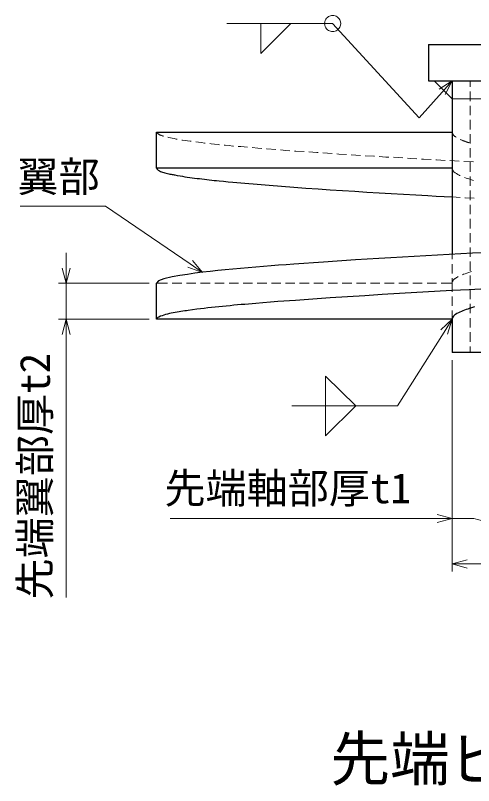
# Model space of a CAD drawing. Units: millimetres, scale not verified. Extents: x -39573 to 39398, y -27228 to 27333.
# Drawn here: x 14638 to 19008, y 6393 to 13736 of the extents above; entities that cross this region are included whole.
import ezdxf
from ezdxf.enums import TextEntityAlignment as Align

# ---------------------------------------------------------------- set-up
doc = ezdxf.new("R2010")
doc.units = ezdxf.units.MM
doc.header["$LTSCALE"] = 100
doc.layers.add('0-0', color=7, linetype='Continuous', lineweight=9)
doc.styles.add('MS Gothic', font='')
doc.styles.add('ＭＳ ゴシック', font='')
doc.styles.get('MS Gothic').set_extended_font_data('MS Gothic')
doc.styles.get('ＭＳ ゴシック').set_extended_font_data('MS Gothic')

msp = doc.modelspace()

# ---------------------------------------------------------------- linework, layer by layer
at = {"layer": '0-0', "lineweight": 25}
for p, q in [((18576.8, 13458.9), (18576.8, 13113.7)), ((18576.8, 13458.9), (22319.8, 13458.9)), ((18576.8, 13113.7), (22319.8, 13113.7)), ((18803.3, 13113.7), (18803.3, 12623.7)), ((15985, 12623.7), (18803.3, 12623.7)), ((15985, 12278.5), (15985, 12623.7)), ((18803.3, 12623.7), (18803.3, 12278.5)), ((18803.3, 12278.5), (15985, 12278.5)), ((18803.3, 12278.5), (18803.3, 11457.2)), ((15985, 10839.3), (15985, 11184.5)), ((18803.3, 10839.3), (18803.3, 10521.9)), ((22093.2, 10521.9), (18803.3, 10521.9))]:
    msp.add_line(p, q, dxfattribs=at)
at = {"layer": '0-0', "lineweight": 15}
for p, q in [((18803.3, 13113.7), (18678.5, 13032)), ((14685, 11916.4), (15496.5, 11916.4)), ((15122.1, 11327.8), (15122.1, 11472.6)), ((16422.6, 11286.2), (16325.5, 11400.2)), ((15914.1, 11184.5), (15049.6, 11184.5)), ((15914.1, 10839.3), (15049.6, 10839.3)), ((15122.1, 10839.3), (15122.1, 10694.5)), ((18803.3, 10839.3), (18693.9, 10737.6)), ((15122.1, 10694.5), (15122.1, 10551.1)), ((15122.1, 10551.1), (15122.1, 8187.8)), ((18803.3, 10451), (18803.3, 8866.9)), ((18803.3, 10451), (18803.3, 8435.4)), ((18515.2, 8939.3), (16112.8, 8939.3)), ((18658.5, 8939.3), (18515.2, 8939.3)), ((18803.3, 8939.3), (18658.5, 8939.3)), ((18803.3, 8506.3), (18946.7, 8506.3)), ((18946.7, 8506.3), (21949.9, 8506.3))]:
    msp.add_line(p, q, dxfattribs=at)
at = {"layer": '0-0'}
for p, q in [((18975.9, 13113.7), (18975.9, 13055.2)), ((18975.9, 13010.5), (18975.9, 12919.6)), ((18975.9, 12874.9), (18975.9, 12785.5)), ((18975.9, 12740.8), (18975.9, 12649.9)), ((18975.9, 12605.2), (18975.9, 12515.8)), ((18975.9, 12469.6), (18975.9, 12380.2)), ((17838.7, 12408), (17928.1, 12401.8)), ((18781.8, 12352.5), (18871.1, 12346.3)), ((18915.8, 12344.8), (19006.7, 12340.2)), ((18975.9, 12335.6), (18975.9, 12244.6)), ((18975.9, 12200), (18975.9, 12110.6)), ((18975.9, 12065.9), (18975.9, 11975)), ((18803.3, 12005.8), (18880.4, 12001.2)), ((18975.9, 11930.3), (18975.9, 11840.9)), ((18975.9, 11796.2), (18975.9, 11705.3)), ((18975.9, 11660.6), (18975.9, 11571.3)), ((18803.3, 11457.2), (18803.3, 11411)), ((18975.9, 11525), (18975.9, 11435.6)), ((18975.9, 11391), (18975.9, 11300)), ((18803.3, 11366.3), (18803.3, 11276.9)), ((18975.9, 11255.4), (18975.9, 11166)), ((16089.8, 11184.5), (15985, 11184.5)), ((16225.4, 11184.5), (16134.4, 11184.5)), ((16359.4, 11184.5), (16270, 11184.5)), ((16495, 11184.5), (16404.1, 11184.5)), ((16629.1, 11184.5), (16539.7, 11184.5)), ((16764.7, 11184.5), (16675.3, 11184.5)), ((16898.7, 11184.5), (16809.4, 11184.5)), ((17034.3, 11184.5), (16945, 11184.5)), ((17169.9, 11184.5), (17079, 11184.5)), ((17304, 11184.5), (17214.6, 11184.5)), ((17439.6, 11184.5), (17348.7, 11184.5)), ((17573.7, 11184.5), (17484.3, 11184.5)), ((17709.3, 11184.5), (17619.9, 11184.5)), ((17844.9, 11184.5), (17754, 11184.5)), ((17978.9, 11184.5), (17889.6, 11184.5)), ((18114.5, 11184.5), (18023.6, 11184.5)), ((18248.6, 11184.5), (18159.2, 11184.5)), ((18384.2, 11184.5), (18293.3, 11184.5)), ((18518.3, 11184.5), (18428.9, 11184.5)), ((18653.9, 11184.5), (18564.5, 11184.5)), ((18803.3, 11184.5), (18698.6, 11184.5)), ((18803.3, 11230.7), (18803.3, 11184.5)), ((18803.3, 11101.3), (18803.3, 11184.5)), ((18975.9, 11121.3), (18975.9, 11030.4)), ((18803.3, 10967.2), (18803.3, 11056.6)), ((18975.9, 10985.7), (18975.9, 10896.3)), ((18803.3, 10839.3), (18803.3, 10922.5)), ((18975.9, 10850.1), (18975.9, 10760.7)), ((18975.9, 10716), (18975.9, 10625.1)), ((18975.9, 10580.4), (18975.9, 10521.9))]:
    msp.add_line(p, q, dxfattribs=at)
at = {"layer": '0-0', "lineweight": 15}
for points in [[(17740.1, 13659.2), (17738.6, 13676.2), (17732.4, 13693.1), (17725.2, 13704.5), (17716.9, 13714.1), (17707.6, 13722), (17697.6, 13728.1), (17687.1, 13732.6), (17676.2, 13735.3), (17665.1, 13736.4), (17654, 13735.9), (17643.1, 13733.7), (17632.6, 13730), (17622.6, 13724.8), (17613.4, 13718), (17605.1, 13709.7), (17597.9, 13700), (17592, 13688.8), (17587.5, 13676.2), (17586, 13659.2), (17587.5, 13642.3), (17592, 13629.6), (17597.9, 13618.5), (17605.1, 13608.7), (17613.4, 13600.4), (17622.6, 13593.6), (17632.6, 13588.4), (17643.1, 13584.7), (17654, 13582.5), (17665.1, 13582), (17676.2, 13583.1), (17687.1, 13585.9), (17697.6, 13590.3), (17707.6, 13596.4), (17716.9, 13604.3), (17725.2, 13613.9), (17732.4, 13625.3), (17738.6, 13642.3)], [(16978.9, 13659.2), (17265.5, 13659.2), (16978.9, 13374.1)], [(17596.8, 10013.4), (17883.4, 10013.4), (17596.8, 10298.4)], [(17596.8, 10013.4), (17883.4, 10013.4), (17596.8, 9728.3)]]:
    msp.add_lwpolyline(points, close=True, dxfattribs=at)
for points in [[(17663.1, 13659.2), (16655.3, 13659.2), (17663.1, 13659.2)], [(17663.1, 13659.2), (18487.5, 12760.8), (18706.3, 13005.9), (18803.3, 13113.7), (18735.5, 12981.2)], [(15496.5, 11916.4), (16304, 11367.8), (16422.6, 11286.2), (16282.4, 11335.5)], [(15083.5, 11327.8), (15122.1, 11184.5), (15122.1, 11327.8)], [(15122.1, 10839.3), (15122.1, 11184.5), (15160.6, 11327.8)], [(15083.5, 10694.5), (15122.1, 10839.3), (15160.6, 10694.5)], [(18281, 10013.4), (18726.3, 10717.6), (18803.3, 10839.3), (18758.7, 10696)], [(18281, 10013.4), (17273.2, 10013.4), (18281, 10013.4)], [(18658.5, 8977.9), (18803.3, 8939.3), (18658.5, 8900.8)], [(18803.3, 8939.3), (19008.3, 8939.3), (19153.1, 8900.8)], [(18946.7, 8467.8), (18803.3, 8506.3), (18946.7, 8544.8)]]:
    msp.add_lwpolyline(points, dxfattribs=at)
at = {"layer": '0-0', "lineweight": 13}
msp.add_lwpolyline([(22265.8, 13113.7), (22093.2, 12941.1), (18803.3, 12941.1), (18630.8, 13113.7)], dxfattribs=at)
at = {"layer": '0-0'}
for points in [[(15985, 12623.7), (15989.6, 12617.5), (15992.2, 12614), (15995, 12610.7), (15998, 12607.8), (16001.3, 12605.2), (16004.8, 12602.9), (16008.4, 12600.8), (16012.2, 12598.9), (16016.1, 12597.2), (16020.1, 12595.6), (16024.1, 12594), (16028.2, 12592.6), (16032.3, 12591.2), (16036.3, 12589.8), (16040.4, 12588.3), (16044.3, 12586.8), (16048.2, 12585.2), (16049.7, 12585.2)], [(16092.8, 12574.4), (16102.1, 12571.3), (16117.5, 12568.2), (16134.4, 12565.1), (16152.9, 12562.1), (16171.4, 12557.4), (16182.2, 12555.9)], [(18803.3, 12623.7), (18803.3, 12619.1), (18804.2, 12616), (18805.2, 12612.9), (18806.4, 12610), (18807.9, 12607.1), (18809.4, 12604.3), (18811.2, 12601.5), (18813, 12598.9), (18815, 12596.3), (18817.1, 12593.9), (18819.4, 12591.5), (18821.7, 12589.2), (18824, 12587), (18826.5, 12584.8), (18829, 12582.8), (18831.6, 12580.9), (18834.2, 12579), (18840.3, 12574.4)], [(16225.4, 12548.2), (16233.1, 12546.7), (16256.2, 12543.6), (16280.8, 12540.5), (16305.5, 12537.4), (16314.7, 12535.9)], [(16359.4, 12529.7), (16385.6, 12526.6), (16413.4, 12523.5), (16442.6, 12518.9), (16448.8, 12518.9)], [(16493.5, 12514.3), (16504.3, 12512.8), (16536.6, 12509.7), (16570.5, 12505), (16582.9, 12503.5)], [(16627.5, 12500.4), (16639.9, 12498.9), (16675.3, 12495.8), (16712.3, 12491.2), (16716.9, 12491.2)], [(16761.6, 12486.6), (16787.8, 12485), (16851, 12478.9)], [(18880.4, 12552.8), (18886.5, 12551.3), (18890.3, 12549.6), (18894.4, 12547.7), (18898.8, 12545.8), (18903.4, 12543.9), (18908.2, 12541.9), (18913.1, 12539.9), (18918.1, 12537.9), (18923.2, 12535.9), (18928.3, 12534), (18933.4, 12532.1), (18938.4, 12530.4), (18943.2, 12528.7), (18947.9, 12527.2), (18952.4, 12525.8), (18956.6, 12524.6), (18960.5, 12523.6), (18965.1, 12522)], [(16897.2, 12475.8), (16949.6, 12471.2), (16986.6, 12468.1)], [(17031.3, 12463.4), (17035.9, 12463.4), (17120.6, 12457.3)], [(17165.3, 12454.2), (17217.7, 12449.6), (17254.7, 12446.5)], [(17299.4, 12443.4), (17313.3, 12443.4), (17390.3, 12437.3)], [(17435, 12434.2), (17512, 12429.5), (17524.4, 12428)], [(17569.1, 12424.9), (17615.3, 12421.8), (17658.4, 12418.8)], [(17704.7, 12415.7), (17721.6, 12414.1), (17794, 12409.5)], [(17972.8, 12398.7), (18056, 12394.1), (18063.7, 12394.1)], [(18108.4, 12391), (18171.6, 12386.4), (18197.8, 12384.9)], [(18242.4, 12383.3), (18288.7, 12380.2), (18333.4, 12377.2)], [(18378, 12374.1), (18408.9, 12372.5), (18467.4, 12369.5)], [(18512.1, 12366.4), (18530.6, 12366.4), (18601.5, 12361.7)], [(18647.7, 12358.7), (18653.9, 12358.7), (18737.1, 12354)], [(18803.3, 12278.6), (18803.3, 12270.8), (18805.7, 12265.2), (18808.6, 12260), (18811.8, 12255), (18815.5, 12250.5), (18819.4, 12246.2), (18823.7, 12242.1), (18828.3, 12238.4), (18833, 12234.8), (18837.9, 12231.4), (18843, 12228.2), (18848.2, 12225.1), (18853.4, 12222.1), (18858.7, 12219.2), (18863.9, 12216.4), (18869.1, 12213.6), (18874.2, 12210.7), (18878.8, 12209.2)], [(18920.4, 12190.7), (18935.8, 12186.1), (18960.5, 12176.9), (18988.2, 12169.1), (19006.7, 12163)], [(18925.1, 11998.1), (18928.1, 11998.1), (19014.4, 11993.5)], [(18861.9, 11246.1), (18852.6, 11241.5), (18848.5, 11238.9), (18844.5, 11236.4), (18840.6, 11233.8), (18836.8, 11231.3), (18833.1, 11228.8), (18829.6, 11226.2), (18826.2, 11223.5), (18822.9, 11220.7), (18819.8, 11217.7), (18816.8, 11214.6), (18814.1, 11211.3), (18811.5, 11207.7), (18809.1, 11203.9), (18807, 11199.8), (18805, 11195.4), (18803.3, 11190.6), (18803.3, 11184.5)], [(18986.7, 11293.9), (18979, 11290.8), (18960.5, 11286.2), (18943.6, 11280), (18928.1, 11273.8), (18912.7, 11269.2), (18901.9, 11264.6)]]:
    msp.add_lwpolyline(points, dxfattribs=at)
at = {"layer": '0-0', "lineweight": 25}
for points in [[(15985, 12278.5), (15991.1, 12270.8), (15994.2, 12266.2), (15998.8, 12261.6), (16005.2, 12257.4), (16012.9, 12253.3), (16021.7, 12249.4), (16031.4, 12245.6), (16041.9, 12242), (16053, 12238.6), (16064.5, 12235.4), (16076.3, 12232.3), (16088.2, 12229.4), (16099.9, 12226.7), (16111.4, 12224.3), (16122.5, 12222), (16133, 12220), (16142.7, 12218.2), (16151.5, 12216.6), (16159.1, 12215.4), (16182.2, 12210.7), (16208.4, 12206.1), (16231.4, 12202.3), (16254.5, 12198.7), (16277.6, 12195.3), (16300.7, 12192), (16323.9, 12188.8), (16347.2, 12185.8), (16370.5, 12182.9), (16393.7, 12180), (16417, 12177.2), (16440.4, 12174.5), (16463.6, 12171.8), (16486.9, 12169.1), (16510.2, 12166.5), (16533.4, 12163.8), (16556.6, 12161.1), (16579.8, 12158.3), (16621.4, 12155.3), (16666.1, 12150.6)], [(16666.1, 12150.6), (16710.8, 12146), (16826.9, 12135.7), (16943.1, 12125.9), (17059.4, 12116.5), (17175.6, 12107.4), (17291.9, 12098.7), (17408.2, 12090.3), (17524.6, 12082.3), (17640.9, 12074.4), (17757.3, 12066.8), (17873.7, 12059.5), (17990.1, 12052.3), (18106.5, 12045.3), (18222.9, 12038.3), (18339.4, 12031.5), (18455.8, 12024.8), (18572.2, 12018.1), (18649.3, 12013.5), (18803.3, 12005.8)], [(19109.6, 11474.2), (18998, 11468.2), (18886.4, 11462), (18774.7, 11455.8), (18663.1, 11449.6), (18551.5, 11443.3), (18439.9, 11436.9), (18328.3, 11430.6), (18216.7, 11424.2), (18105.1, 11417.7), (17993.5, 11411.3), (17881.9, 11404.8), (17576.8, 11384.8), (17293.2, 11364.8), (17220.8, 11359.1), (17148.3, 11353.6), (17075.7, 11348), (17003, 11342.4), (16930.4, 11336.7)], [(16930.4, 11336.7), (16857.6, 11330.8), (16784.9, 11324.6), (16712.3, 11318.1), (16639.6, 11311.2), (16567.1, 11303.7), (16494.6, 11295.7), (16422.3, 11287.1), (16350.1, 11277.7), (16278, 11267.6), (16206.1, 11256.5), (16134.4, 11244.6), (16052.8, 11224.5), (16001.9, 11204.5), (15985, 11184.5)], [(19131.1, 11130.1), (18965.3, 11121.2), (18799.4, 11112.2), (18633.6, 11103), (18467.7, 11093.7), (18301.9, 11084.2), (18136.1, 11074.4), (17970.3, 11064.2), (17804.6, 11053.8), (17638.9, 11042.9), (17473.3, 11031.5), (17307.7, 11019.7), (17142.2, 11007.3), (17069.8, 11002.6), (16998.9, 10996.5)], [(16998.9, 10996.5), (16931.1, 10990.3), (16896.1, 10987.5), (16860.9, 10984.7), (16825.8, 10981.7), (16790.6, 10978.7), (16755.4, 10975.5), (16720.1, 10972.3), (16684.9, 10969), (16649.6, 10965.6), (16614.4, 10962), (16579.1, 10958.4), (16543.9, 10954.7), (16508.8, 10950.9), (16473.7, 10947), (16438.6, 10943.1), (16403.6, 10939), (16368.7, 10934.8), (16325.5, 10928.7), (16285.5, 10924.1), (16269.3, 10921.2), (16252.5, 10918.5), (16235.1, 10915.7), (16217.3, 10912.9), (16199.1, 10910), (16180.7, 10907), (16162.2, 10903.8), (16143.6, 10900.5), (16125.1, 10896.8), (16106.8, 10892.9), (16088.8, 10888.7), (16071.1, 10884), (16054, 10879), (16037.4, 10873.5), (16021.6, 10867.4), (16006.6, 10860.9), (15997.3, 10856.2), (15991.1, 10850.1), (15986.5, 10843.9), (15985, 10839.3)], [(19016, 10956.4), (18997.5, 10951.8), (18988.1, 10948.9), (18977.1, 10945.5), (18964.6, 10941.6), (18951, 10937.2), (18936.6, 10932.2), (18921.6, 10926.8), (18906.4, 10921), (18891.2, 10914.7), (18876.3, 10907.9), (18862.1, 10900.8), (18848.7, 10893.2), (18836.4, 10885.3), (18825.6, 10877), (18816.6, 10868.4), (18809.6, 10859.4), (18804.9, 10850.1), (18803.3, 10843.9), (18803.3, 10839.3), (15985, 10839.3)]]:
    msp.add_lwpolyline(points, dxfattribs=at)

# ---------------------------------------------------------------- texts
at = {"layer": '0-0'}
for s, height, style, p in [('翼部', 287.4, 'ＭＳ ゴシック', (14658.1, 11968.6)), ('先端軸部厚t1', 287.4, 'ＭＳ ゴシック', (16059.2, 8998.9)), ('先端ピース詳細図', 417.1, 'MS Gothic', (17642, 6316.7))]:
    msp.add_text(s, height=height, dxfattribs=dict(at, style=style)).set_placement(p, align=Align.BOTTOM_LEFT)
at = {"layer": '0-0', "style": 'ＭＳ ゴシック'}
msp.add_text('先端翼部厚t2', height=287.4, rotation=90, dxfattribs=at).set_placement((15053.7, 8167.7), align=Align.BOTTOM_LEFT)

doc.saveas('drawing.dxf')
